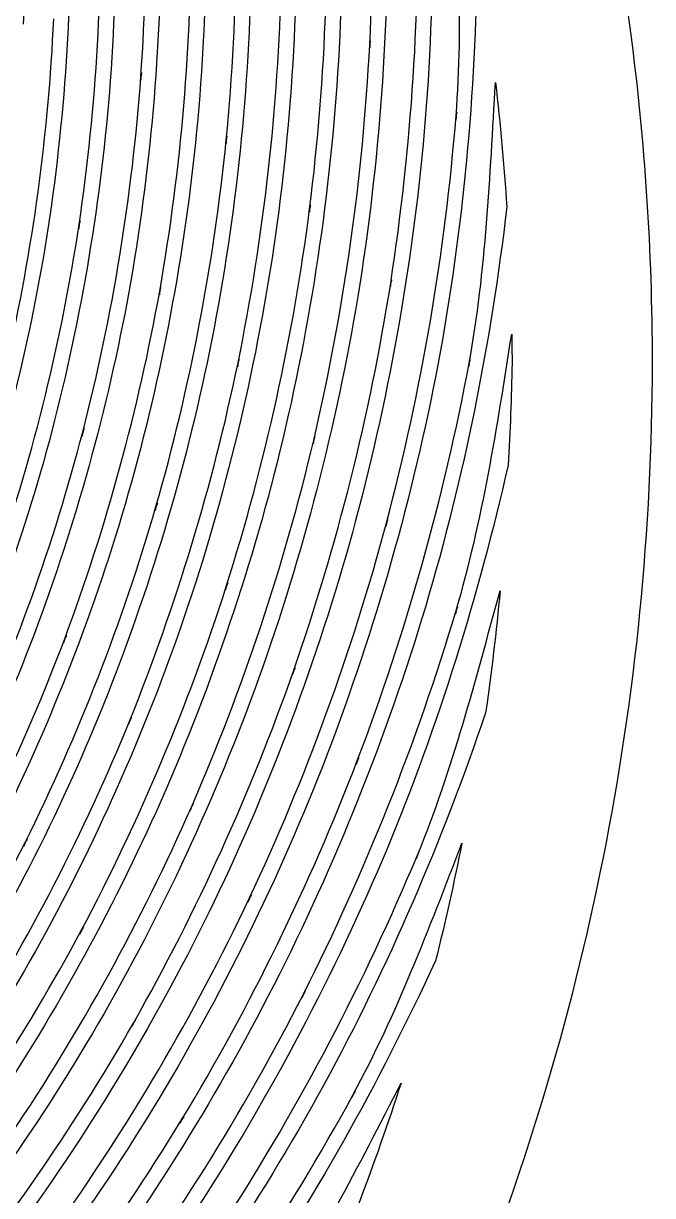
# Model space of a CAD drawing. Extents: x 1 to 151, y 102 to 252.
# Drawn here: x 132.77 to 151.25, y 152.77 to 187.24 of the extents above; entities that cross this region are included whole.
import ezdxf

# ---------------------------------------------------------------- set-up
doc = ezdxf.new("R2010")
doc.units = 0
doc.layers.add('Ebene_1', color=7, linetype='CONTINUOUS')

msp = doc.modelspace()

# ---------------------------------------------------------------- linework, layer by layer
at = {"layer": 'Ebene_1', "color": 7}
for p, q in [((142.94455, 186.62501), (142.94475, 186.62501)), ((142.94875, 186.52147), (142.95925, 186.72854)), ((136.21944, 185.6808), (136.21974, 185.6808)), ((136.22174, 185.56796), (136.23804, 185.79442)), ((146.63822, 185.50126), (146.63821, 185.50126)), ((145.48222, 184.52565), (145.48232, 184.52565)), ((145.48332, 184.42715), (145.49962, 184.62763)), ((138.72819, 183.7094), (138.74989, 183.92888)), ((138.72899, 183.81991), (138.72896, 183.81991)), ((141.17448, 181.68604), (141.20158, 181.89776)), ((141.17828, 181.7919), (141.17848, 181.7919)), ((134.39722, 181.20366), (134.43172, 181.43516)), ((134.40382, 181.32154), (134.40422, 181.32154)), ((143.55274, 179.49943), (143.58454, 179.70417)), ((143.55934, 179.60413), (143.55974, 179.60413)), ((136.76347, 179.25359), (136.80307, 179.47733)), ((136.77317, 179.36798), (136.77347, 179.36798)), ((147.11549, 178.09802), (147.11555, 178.09805)), ((139.06168, 177.14376), (139.10588, 177.35975)), ((139.07408, 177.25505), (139.07408, 177.25505)), ((145.85501, 177.1519), (145.89151, 177.34928)), ((145.86471, 177.25348), (145.86501, 177.2535)), ((151.25146, 177.23138), (151.25446, 177.24568)), ((134.49263, 175.10373), (134.55153, 175.33135)), ((134.51163, 175.22006), (134.51163, 175.22006)), ((141.28321, 174.87534), (141.33241, 175.08318)), ((141.29791, 174.97964), (141.29791, 174.97964)), ((136.64242, 172.9179), (136.70522, 173.13582)), ((136.66372, 173.02918), (136.66372, 173.02918)), ((143.42023, 172.45258), (143.47333, 172.65228)), ((143.43763, 172.55418), (143.43763, 172.55417)), ((138.70683, 170.5789), (138.77393, 170.78868)), ((138.73013, 170.68475), (138.73013, 170.68475)), ((146.77435, 170.55138), (146.77432, 170.55137)), ((145.46404, 169.87665), (145.52144, 170.06976)), ((145.48384, 169.97516), (145.48384, 169.97515)), ((133.94978, 169.02822), (134.03198, 169.2477)), ((133.98078, 169.14106), (133.98078, 169.14106)), ((140.67902, 168.091), (140.74962, 168.29302)), ((140.70502, 168.19492), (140.70502, 168.19492)), ((135.85869, 166.62912), (135.94439, 166.84006)), ((135.89169, 166.73731), (135.89169, 166.73731)), ((142.55118, 165.45768), (142.62488, 165.65118)), ((142.57948, 165.55808), (142.57948, 165.55811)), ((137.66805, 164.08771), (137.75645, 164.28934)), ((137.70255, 164.19164), (137.70255, 164.19163)), ((132.77479, 163.04268), (132.8791, 163.25169)), ((132.8171, 163.15164), (132.81709, 163.15164)), ((144.31477, 162.68317), (144.39157, 162.86852)), ((144.34507, 162.77972), (144.34497, 162.77977)), ((139.36962, 161.40709), (139.46032, 161.59981)), ((139.40642, 161.50791), (139.40642, 161.5079)), ((134.42283, 160.45706), (134.52947, 160.65754)), ((134.46747, 160.56294), (134.46743, 160.56292)), ((140.95589, 158.59273), (141.04929, 158.7773)), ((140.99419, 158.6897), (140.99429, 158.68963)), ((135.95603, 157.73995), (136.06499, 157.93112)), ((136.00139, 157.83962), (136.00143, 157.83965)), ((142.41973, 155.64841), (142.51553, 155.82523)), ((142.46043, 155.74263), (142.46043, 155.74261)), ((137.36829, 154.89654), (137.4788, 155.07918)), ((137.416, 154.99388), (137.41599, 154.99384))]:
    msp.add_line(p, q, dxfattribs=at)
for points in [[(142.94476, 186.62491), (143.1414, 190.67781), (142.97776, 194.74007), (142.4554, 198.763897)], [(141.59029, 198.481704), (142.09617, 194.50894), (142.24783, 190.49933), (142.04397, 186.49976)], [(132.30059, 197.653824), (132.76562, 194.1968), (132.92016, 190.70516), (132.76359, 187.22061)], [(136.21974, 185.68118), (136.47223, 189.34238), (136.39802, 193.0182), (135.99716, 196.66618)], [(150.59771, 187.10926), (150.173966, 190.302972), (149.544873, 193.466062), (148.71434, 196.57887)], [(135.13128, 196.38622), (135.51612, 192.7892), (135.57849, 189.16538), (135.31896, 185.5571)], [(144.47022, 196.44594), (144.84048, 192.45077), (144.89753, 188.43222), (144.57763, 184.43258)], [(138.72896, 183.81991), (139.09476, 187.60049), (139.12366, 191.40567), (138.81466, 195.19113)], [(137.93948, 194.94218), (138.23436, 191.20716), (138.19562, 187.45349), (137.82431, 183.7253)], [(141.17848, 181.7919), (141.66686, 185.68943), (141.80743, 189.62234), (141.59882, 193.54468)], [(140.71626, 193.32481), (140.91218, 189.45458), (140.76296, 185.57438), (140.27111, 181.73063)], [(145.48226, 184.52565), (145.69661, 187.28599), (145.53676, 190.05163), (145.38916, 192.8149)], [(134.12658, 191.68534), (134.22784, 188.19757), (134.01642, 184.70771), (133.49608, 181.25717)], [(134.40422, 181.32205), (134.92043, 184.82512), (135.12382, 188.36711), (135.00991, 191.90649)], [(143.55974, 179.60423), (144.17888, 183.61375), (144.44058, 187.67013), (144.34187, 191.72616)], [(143.45195, 191.53722), (143.54005, 187.53276), (143.27136, 183.52841), (142.65044, 179.57117)], [(136.77348, 179.36746), (137.40702, 182.98161), (137.71723, 186.6451), (137.69985, 190.31446)], [(136.80953, 190.12304), (136.81553, 186.50657), (136.49939, 182.89691), (135.86416, 179.33657)], [(146.10349, 189.21024), (146.05409, 185.19875), (145.69058, 181.19658), (144.95454, 177.25233)], [(139.45137, 188.39826), (139.35437, 184.65313), (138.92317, 180.92381), (138.16438, 177.25505)], [(139.07408, 177.25515), (139.83294, 180.97654), (140.25946, 184.75741), (140.3475, 188.55424)], [(132.28315, 177.25465), (133.04294, 180.58142), (133.50399, 183.96936), (133.65971, 187.37804)], [(150.61591, 186.98091), (150.60988, 187.023699), (150.603814, 187.066482), (150.59771, 187.10926)], [(151.25146, 177.28988), (151.249209, 180.530562), (151.036914, 183.767691), (150.61591, 186.98091)], [(142.04397, 186.49976), (141.83431, 182.6293), (141.28015, 178.78565), (140.38899, 175.01338)], [(141.29792, 174.97954), (142.19108, 178.80507), (142.74225, 182.70185), (142.94476, 186.62491)], [(142.94475, 186.62501), (142.94275, 186.59041), (142.95075, 186.55601), (142.94875, 186.52147)], [(142.95925, 186.72854), (142.95725, 186.69364), (142.94635, 186.65994), (142.94455, 186.62501)], [(135.31896, 185.5571), (135.05525, 182.07802), (134.48023, 178.62984), (133.60232, 175.25302)], [(134.51163, 175.22044), (135.39147, 178.64973), (135.96332, 182.15027), (136.21974, 185.68118)], [(136.21974, 185.6808), (136.21674, 185.6432), (136.22474, 185.6056), (136.22174, 185.56796)], [(136.23804, 185.79442), (136.23504, 185.75602), (136.22224, 185.71912), (136.21944, 185.6808)], [(145.86502, 177.2535), (146.36614, 179.97454), (146.47393, 182.74139), (146.63822, 185.50126)], [(146.63821, 185.50126), (146.780971, 184.284697), (146.892168, 183.064637), (146.97169, 181.84231)], [(144.57763, 184.43258), (144.24657, 180.44228), (143.56127, 176.48919), (142.53023, 172.62009)], [(143.43757, 172.55417), (144.47232, 176.47636), (145.15652, 180.48237), (145.48226, 184.52565)], [(145.48232, 184.52565), (145.47932, 184.49285), (145.48632, 184.45995), (145.48332, 184.42715)], [(145.49962, 184.62763), (145.49662, 184.59323), (145.48492, 184.56013), (145.48222, 184.52565)], [(136.66372, 173.02918), (137.67147, 176.55741), (138.36268, 180.16873), (138.72896, 183.81991)], [(138.72896, 183.81991), (138.72496, 183.78321), (138.73196, 183.74611), (138.72819, 183.7094)], [(138.74989, 183.92888), (138.74589, 183.89198), (138.73269, 183.85678), (138.72899, 183.81991)], [(137.82431, 183.7253), (137.45275, 180.12726), (136.76007, 176.57013), (135.75597, 173.0951)], [(140.27111, 181.73063), (139.78291, 178.01558), (138.96416, 174.35178), (137.82547, 170.7817)], [(138.73013, 170.68475), (139.87444, 174.30719), (140.69401, 178.02412), (141.17848, 181.7919)], [(141.17848, 181.7919), (141.17448, 181.7568), (141.17906, 181.7211), (141.17448, 181.68604)], [(141.20158, 181.89776), (141.19658, 181.86186), (141.18298, 181.82776), (141.17828, 181.7919)], [(146.97169, 181.84231), (146.5035, 177.85853), (145.72316, 173.91718), (144.57918, 170.07209)], [(134.43172, 181.43516), (134.42572, 181.39656), (134.40962, 181.36016), (134.40382, 181.32154)], [(133.49608, 181.25717), (132.98128, 177.93694), (132.17017, 174.67005), (131.07254, 171.49441)], [(131.97759, 171.39953), (133.08098, 174.62827), (133.8929, 177.94873), (134.40422, 181.32205)], [(134.40422, 181.32154), (134.39822, 181.28254), (134.40346, 181.24264), (134.39722, 181.20366)], [(140.70502, 168.19502), (141.99309, 171.90581), (142.94854, 175.72393), (143.55974, 179.60423)], [(143.55974, 179.60413), (143.55474, 179.56953), (143.55874, 179.53403), (143.55274, 179.49943)], [(143.58454, 179.70417), (143.57954, 179.67017), (143.56474, 179.63817), (143.55934, 179.60413)], [(135.86416, 179.33657), (135.23795, 175.90408), (134.30572, 172.53464), (133.07961, 169.26825)], [(133.98079, 169.14054), (135.21437, 172.45952), (136.149, 175.88221), (136.77348, 179.36746)], [(136.77347, 179.36798), (136.76647, 179.33018), (136.77047, 179.29138), (136.76347, 179.25359)], [(136.80307, 179.47733), (136.79607, 179.44003), (136.77987, 179.40523), (136.77317, 179.36798)], [(142.65044, 179.57117), (142.03739, 175.74391), (141.08446, 171.97964), (139.80385, 168.32172)], [(145.48378, 169.97512), (146.26678, 172.62918), (146.68616, 175.36585), (147.11549, 178.09802)], [(147.11555, 178.09805), (147.120992, 177.813972), (147.124725, 177.529863), (147.12675, 177.24574)], [(138.16438, 177.25505), (137.41858, 173.71434), (136.35756, 170.24741), (134.99518, 166.89551)], [(135.89169, 166.73741), (137.26332, 170.14187), (138.32822, 173.66167), (139.07408, 177.25515)], [(139.07408, 177.25505), (139.06708, 177.21845), (139.06908, 177.18045), (139.06168, 177.14376)], [(139.10588, 177.35975), (139.09888, 177.32395), (139.08148, 177.29085), (139.07408, 177.25505)], [(144.95454, 177.25233), (144.20827, 173.31778), (143.11342, 169.45827), (141.68374, 165.71748)], [(142.57949, 165.55811), (144.01889, 169.35166), (145.11847, 173.26522), (145.86502, 177.2535)], [(145.58349, 148.73684), (149.312054, 157.774781), (151.237499, 167.454552), (151.25146, 177.23138)], [(145.86501, 177.2535), (145.85901, 177.22), (145.86201, 177.1854), (145.85501, 177.1519)], [(145.89151, 177.34928), (145.88551, 177.31658), (145.87081, 177.28618), (145.86471, 177.25348)], [(147.12675, 177.24574), (147.108727, 176.24614), (147.069555, 175.247033), (147.00926, 174.24909)], [(151.25446, 177.24568), (151.253464, 177.260414), (151.252464, 177.275147), (151.25146, 177.28988)], [(133.60232, 175.25302), (132.7434, 172.00418), (131.59477, 168.83956), (130.17099, 165.79581)], [(131.06052, 165.6058), (132.49513, 168.70138), (133.65052, 171.9188), (134.51163, 175.22044)], [(134.51163, 175.22006), (134.50163, 175.18196), (134.50263, 175.14186), (134.49263, 175.10373)], [(134.55153, 175.33135), (134.54153, 175.29315), (134.52153, 175.25825), (134.51163, 175.22006)], [(140.38899, 175.01338), (139.51533, 171.37071), (138.31834, 167.81327), (136.81341, 164.3828)], [(137.70256, 164.19153), (139.21872, 167.67391), (140.42203, 171.28374), (141.29792, 174.97954)], [(141.29791, 174.97964), (141.28991, 174.94534), (141.29091, 174.90954), (141.28321, 174.87534)], [(141.33241, 175.08318), (141.32441, 175.04768), (141.30631, 175.01508), (141.29791, 174.97964)], [(147.00926, 174.24909), (146.13033, 170.39869), (144.9707, 166.61666), (143.45461, 162.969)], [(135.75597, 173.0951), (134.77428, 169.74621), (133.49507, 166.49223), (131.93377, 163.37112)], [(136.70522, 173.13582), (136.69462, 173.09912), (136.67442, 173.06592), (136.66372, 173.02918)], [(132.81709, 163.15164), (134.39062, 166.32328), (135.67821, 169.62864), (136.66372, 173.02918)], [(136.66372, 173.02918), (136.65332, 172.99278), (136.65282, 172.95428), (136.64242, 172.9179)], [(142.53023, 172.62009), (141.52059, 168.87737), (140.17919, 165.23259), (138.52306, 161.72777)], [(139.40636, 161.5079), (141.07482, 165.06335), (142.42395, 168.75975), (143.43757, 172.55417)], [(143.43763, 172.55417), (143.42863, 172.52087), (143.42863, 172.48587), (143.42023, 172.45258)], [(143.47333, 172.65228), (143.46433, 172.61858), (143.44663, 172.58788), (143.43763, 172.55418)], [(137.82547, 170.7817), (136.7138, 167.33952), (135.29731, 164.00405), (133.59263, 160.81381)], [(134.46743, 160.56292), (136.186, 163.80364), (137.61281, 167.1907), (138.73013, 170.68475)], [(138.73013, 170.68475), (138.71923, 170.65025), (138.71783, 170.61345), (138.70683, 170.5789)], [(138.77393, 170.78868), (138.76253, 170.75278), (138.74153, 170.72068), (138.73013, 170.68475)], [(144.345, 162.77978), (145.38291, 165.29351), (146.05187, 167.93162), (146.77435, 170.55138)], [(146.77432, 170.55137), (146.663267, 169.352604), (146.521688, 168.156863), (146.34972, 166.96531)], [(144.57918, 170.07209), (143.42541, 166.23665), (141.93277, 162.51152), (140.11949, 158.94051)], [(140.99423, 158.6896), (142.82183, 162.31108), (144.3244, 166.08759), (145.48378, 169.97512)], [(145.48384, 169.97515), (145.47484, 169.94295), (145.47364, 169.90885), (145.46404, 169.87665)], [(145.52144, 170.06976), (145.51144, 170.03716), (145.49354, 170.00776), (145.48384, 169.97516)], [(133.07961, 169.26825), (131.88558, 166.12731), (130.41221, 163.10001), (128.67809, 160.22169)], [(129.54437, 159.9412), (131.29425, 162.86938), (132.77953, 165.9478), (133.98079, 169.14054)], [(133.98078, 169.14106), (133.96718, 169.10446), (133.96348, 169.06486), (133.94978, 169.02822)], [(134.03198, 169.2477), (134.01818, 169.2107), (133.99468, 169.178), (133.98078, 169.14106)], [(139.80385, 168.32172), (138.55415, 164.79001), (136.99232, 161.37706), (135.13671, 158.12272)], [(140.74962, 168.29302), (140.73772, 168.25902), (140.71692, 168.22892), (140.70502, 168.19492)], [(136.00143, 157.83975), (137.87373, 161.14509), (139.44765, 164.61028), (140.70502, 168.19502)], [(140.70502, 168.19492), (140.69332, 168.16112), (140.69082, 168.12482), (140.67902, 168.091)], [(134.99518, 166.89551), (133.66898, 163.66815), (132.05686, 160.56678), (130.17836, 157.62676)], [(146.34972, 166.96531), (145.06765, 163.1929), (143.50051, 159.52263), (141.59455, 156.02297)], [(131.03415, 157.31704), (132.93048, 160.30645), (134.55636, 163.45873), (135.89169, 166.73741)], [(135.89169, 166.73731), (135.87759, 166.70231), (135.87289, 166.66411), (135.85869, 166.62912)], [(135.94439, 166.84006), (135.92989, 166.80426), (135.90619, 166.77306), (135.89169, 166.73731)], [(141.68374, 165.71748), (140.28834, 162.10161), (138.57389, 158.61741), (136.56097, 155.3056)], [(137.416, 154.99384), (139.44674, 158.35532), (141.17507, 161.89037), (142.57949, 165.55811)], [(142.57948, 165.55811), (142.56708, 165.52551), (142.56358, 165.49021), (142.55118, 165.45768)], [(142.62488, 165.65118), (142.61258, 165.61888), (142.59188, 165.59038), (142.57948, 165.55808)], [(136.81341, 164.3828), (135.3477, 161.0751), (133.58961, 157.90458), (131.56035, 154.90931)], [(132.40375, 154.56836), (134.45236, 157.61232), (136.22589, 160.83252), (137.70256, 164.19153)], [(137.70255, 164.19163), (137.68795, 164.15813), (137.68275, 164.12123), (137.66805, 164.08771)], [(137.75645, 164.28934), (137.74155, 164.25524), (137.71755, 164.22574), (137.70255, 164.19164)], [(127.44421, 154.46687), (129.4906, 157.19594), (131.28869, 160.10213), (132.81709, 163.15164)], [(132.81709, 163.15164), (132.79969, 163.11664), (132.79219, 163.07764), (132.77479, 163.04268)], [(132.8791, 163.25169), (132.8616, 163.21649), (132.8347, 163.18679), (132.8171, 163.15164)], [(142.46032, 155.74261), (143.74072, 158.1074), (144.69119, 160.62456), (145.65241, 163.13458)], [(145.65241, 163.13458), (145.423336, 161.974444), (145.165262, 160.820222), (144.87843, 159.673)], [(143.45461, 162.969), (141.90628, 159.27499), (140.03223, 155.72575), (137.85528, 152.36363)], [(138.69914, 152.02279), (140.89584, 155.43437), (142.78533, 159.03382), (144.345, 162.77978)], [(144.34497, 162.77977), (144.33207, 162.74857), (144.32767, 162.71447), (144.31477, 162.68317)], [(144.39157, 162.86852), (144.37877, 162.83762), (144.35787, 162.81062), (144.34507, 162.77972)], [(138.52306, 161.72777), (136.91118, 158.34605), (135.0006, 155.11486), (132.81516, 152.07241)], [(133.64689, 151.70249), (135.85385, 154.79356), (137.78146, 158.07497), (139.40636, 161.5079)], [(139.40642, 161.5079), (139.39122, 161.4754), (139.38492, 161.4395), (139.36962, 161.40709)], [(139.46032, 161.59981), (139.44512, 161.56761), (139.42162, 161.54011), (139.40642, 161.50791)], [(133.59263, 160.81381), (131.93624, 157.74244), (130.00835, 154.82591), (127.83238, 152.09801)], [(134.52947, 160.65754), (134.51167, 160.62414), (134.48527, 160.59624), (134.46747, 160.56294)], [(128.65134, 151.70055), (130.85006, 154.47564), (132.79651, 157.44142), (134.46743, 160.56292)], [(134.46743, 160.56292), (134.44943, 160.52902), (134.44083, 160.49092), (134.42283, 160.45706)], [(144.87843, 159.673), (143.21075, 156.0629), (141.27379, 152.5824), (139.01698, 149.30765)], [(140.11949, 158.94051), (138.3538, 155.49025), (136.28476, 152.20406), (133.93658, 149.12075)], [(134.75393, 148.72171), (137.12544, 151.8528), (139.21382, 155.18852), (140.99423, 158.6896)], [(140.99429, 158.68963), (140.97859, 158.65853), (140.97169, 158.62373), (140.95589, 158.59273)], [(141.04929, 158.7773), (141.03369, 158.7465), (141.00989, 158.7205), (140.99419, 158.6897)], [(135.13671, 158.12272), (133.3335, 154.98659), (131.25406, 152.01811), (128.92316, 149.25142)], [(136.06499, 157.93112), (136.04659, 157.89872), (136.01989, 157.87192), (136.00139, 157.83962)], [(129.72583, 148.82343), (132.08151, 151.6366), (134.1818, 154.65358), (136.00143, 157.83975)], [(136.00143, 157.83965), (135.98343, 157.80785), (135.97413, 157.77175), (135.95603, 157.73995)], [(141.59455, 156.02297), (139.66911, 152.51176), (137.43483, 149.1794), (134.91917, 146.06361)], [(139.84878, 148.93801), (141.39586, 151.19417), (142.60978, 153.64793), (143.86448, 156.07677)], [(142.51553, 155.82523), (142.49973, 155.79613), (142.47633, 155.77173), (142.46043, 155.74263)], [(143.86448, 156.07677), (143.480873, 154.883672), (143.065687, 153.70096), (142.61936, 152.52988)], [(135.72252, 145.6359), (138.26316, 148.7989), (140.51807, 152.18064), (142.46032, 155.74261)], [(142.46043, 155.74261), (142.44413, 155.71241), (142.43613, 155.67851), (142.41973, 155.64841)], [(136.56097, 155.3056), (134.60375, 152.10954), (132.36559, 149.0947), (129.8728, 146.29627)], [(130.66152, 145.84219), (133.18018, 148.68635), (135.44081, 151.74866), (137.416, 154.99384)], [(137.41599, 154.99384), (137.39729, 154.96284), (137.38709, 154.92744), (137.36829, 154.89654)], [(137.4788, 155.07918), (137.4605, 155.04888), (137.4344, 155.02408), (137.416, 154.99388)]]:
    msp.add_open_spline(points, degree=3, dxfattribs=at)

doc.saveas('drawing.dxf')
